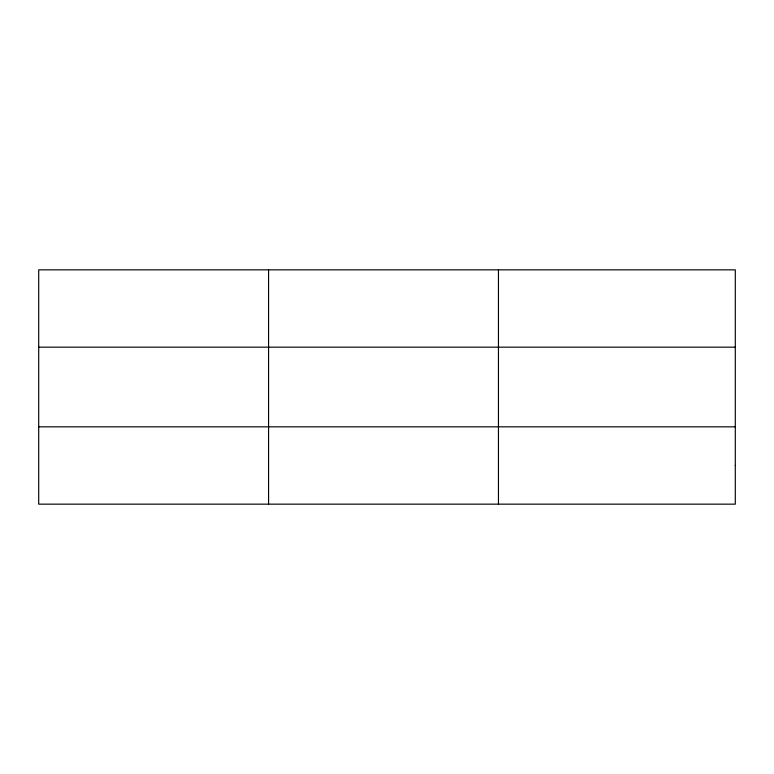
<?xml version="1.0" encoding="UTF-8"?>
<svg xmlns="http://www.w3.org/2000/svg" width="774" height="774" viewBox="0 0 774 774"><rect width="100%" height="100%" fill="white"/><g stroke="black" fill="none" stroke-linecap="round" stroke-linejoin="round"><path stroke-width="1.16" d="M268.578 269.845L268.578 504.155M498.456 269.845L498.456 504.155M38.7 347.168L735.3 347.168M38.7 426.832L735.3 426.832M735.3 465.493L735.3 504.155L38.7 504.155L38.7 269.845L735.3 269.845L735.3 465.493"/></g></svg>
